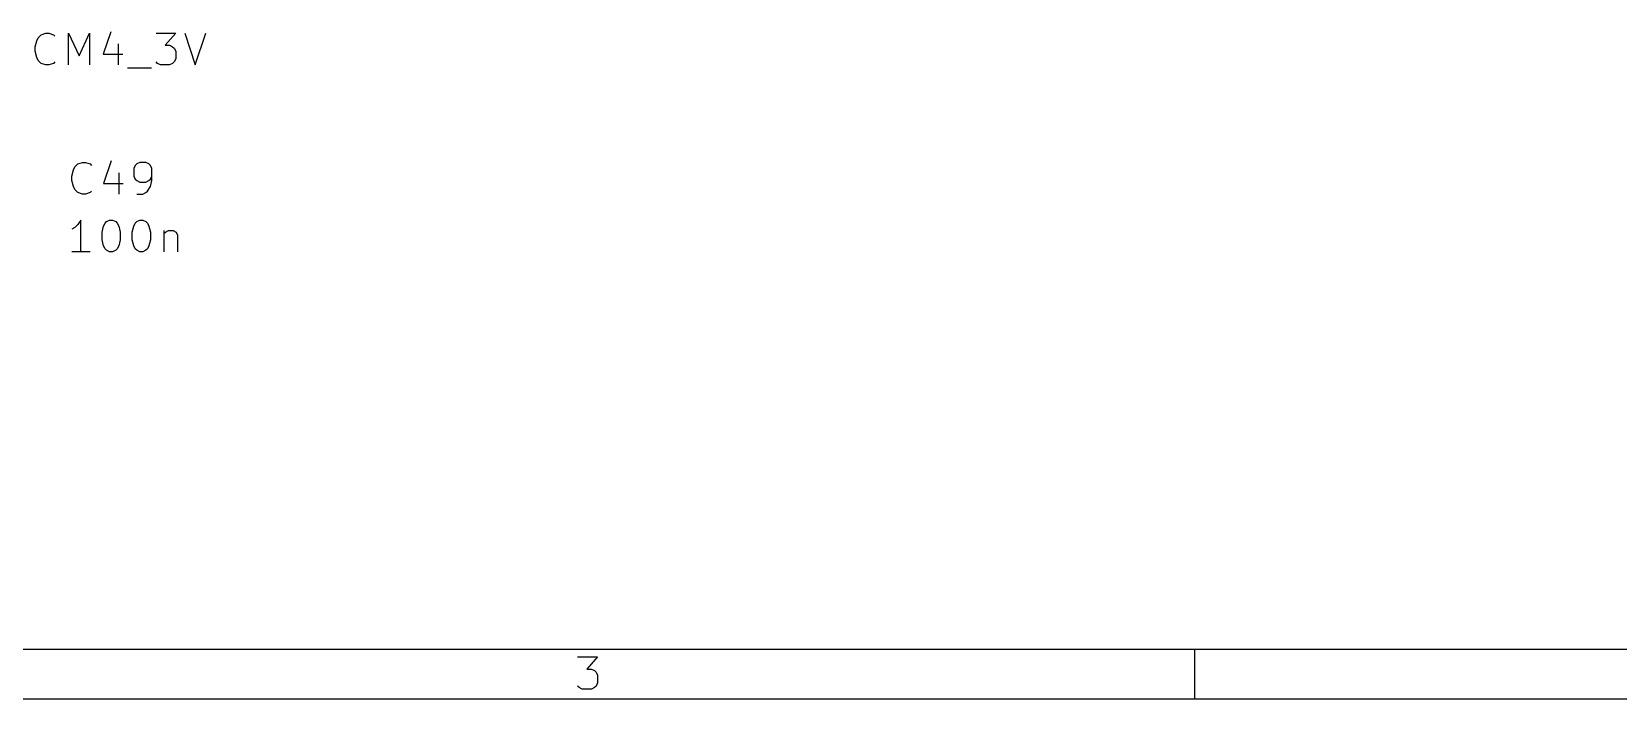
# Model space of a CAD drawing. Header units: millimetres. Extents: x 10 to 287, y -200 to -10.
# Drawn here: x 113.4 to 177, y -200 to -173.2 of the extents above; entities that cross this region are included whole.
import ezdxf

# ---------------------------------------------------------------- set-up
doc = ezdxf.new("R2010")
doc.units = ezdxf.units.MM
for name, color, linetype in [('GREENSIXTYFIVE', 129, 'CONTINUOUS'), ('RED', 14, 'CONTINUOUS'), ('YELLOWTHREE', 44, 'CONTINUOUS')]:
    doc.layers.add(name, color=color, linetype=linetype)

msp = doc.modelspace()

# ---------------------------------------------------------------- linework, layer by layer
at = {"layer": 'GREENSIXTYFIVE', "linetype": 'CONTINUOUS'}
for p, q in [((115.155, -178.6623), (115.276, -178.5413)), ((115.276, -178.5413), (115.4574, -178.4808)), ((115.4574, -178.4808), (115.5783, -178.4808)), ((115.5783, -178.4808), (115.7598, -178.5413)), ((115.7598, -178.5413), (115.8202, -178.6018)), ((116.6064, -178.4204), (116.3041, -179.3275)), ((117.6345, -178.5413), (117.574, -178.6018)), ((117.7555, -178.4808), (117.6345, -178.5413)), ((117.9974, -178.4808), (117.7555, -178.4808)), ((118.1183, -178.5413), (117.9974, -178.4808)), ((118.1788, -178.6018), (118.1183, -178.5413)), ((115.0341, -179.0251), (115.0945, -178.7832)), ((115.0341, -179.2065), (115.0341, -179.0251)), ((115.0945, -178.7832), (115.155, -178.6623)), ((116.9088, -178.9042), (116.9088, -179.7508)), ((117.574, -178.6018), (117.5136, -178.7227)), ((117.5136, -178.7227), (117.5136, -179.0251)), ((117.5136, -179.0251), (117.574, -179.1461)), ((117.574, -179.1461), (117.6345, -179.2065)), ((118.1183, -179.2065), (118.1788, -179.1461)), ((118.2393, -178.7227), (118.1788, -178.6018)), ((118.1788, -179.1461), (118.2393, -179.0251)), ((118.2393, -179.2065), (118.2393, -178.7227)), ((115.0945, -179.4484), (115.0341, -179.2065)), ((115.155, -179.5694), (115.0945, -179.4484)), ((115.276, -179.6904), (115.155, -179.5694)), ((115.4574, -179.7508), (115.276, -179.6904)), ((115.5783, -179.7508), (115.4574, -179.7508)), ((115.7598, -179.6904), (115.5783, -179.7508)), ((115.8202, -179.6299), (115.7598, -179.6904)), ((116.3041, -179.3275), (117.0902, -179.3275)), ((117.6345, -179.2065), (117.7555, -179.267)), ((117.6345, -179.7508), (117.8764, -179.7508)), ((117.7555, -179.267), (117.9974, -179.267)), ((117.8764, -179.7508), (117.9974, -179.6904)), ((117.9974, -179.267), (118.1183, -179.2065)), ((117.9974, -179.6904), (118.0578, -179.6299)), ((118.0578, -179.6299), (118.1788, -179.4484)), ((118.1788, -179.4484), (118.2393, -179.2065)), ((115.155, -181.0946), (115.0341, -181.1551)), ((115.276, -180.9737), (115.155, -181.0946)), ((115.3969, -180.7922), (115.276, -180.9737)), ((115.3969, -182.0622), (115.3969, -180.7922)), ((116.2436, -181.276), (116.304, -181.0341)), ((116.304, -181.0341), (116.3645, -180.9132)), ((116.3645, -180.9132), (116.425, -180.8527)), ((116.425, -180.8527), (116.5459, -180.7922)), ((116.5459, -180.7922), (116.6669, -180.7922)), ((116.6669, -180.7922), (116.7878, -180.8527)), ((116.7878, -180.8527), (116.8483, -180.9132)), ((116.8483, -180.9132), (116.9088, -181.0341)), ((116.9088, -181.0341), (116.9693, -181.276)), ((117.4531, -181.276), (117.5135, -181.0341)), ((117.5135, -181.0341), (117.574, -180.9132)), ((117.574, -180.9132), (117.6345, -180.8527)), ((117.6345, -180.8527), (117.7554, -180.7922)), ((117.7554, -180.7922), (117.8764, -180.7922)), ((117.8764, -180.7922), (117.9973, -180.8527)), ((117.9973, -180.8527), (118.0578, -180.9132)), ((118.0578, -180.9132), (118.1183, -181.0341)), ((118.1183, -181.0341), (118.1788, -181.276)), ((116.2436, -181.5784), (116.2436, -181.276)), ((116.304, -181.8203), (116.2436, -181.5784)), ((116.9693, -181.5784), (116.9088, -181.8203)), ((116.9693, -181.276), (116.9693, -181.5784)), ((117.4531, -181.5784), (117.4531, -181.276)), ((117.5135, -181.8203), (117.4531, -181.5784)), ((118.1788, -181.5784), (118.1183, -181.8203)), ((118.1788, -181.276), (118.1788, -181.5784)), ((118.723, -181.2156), (118.723, -182.0622)), ((118.723, -181.3365), (118.7835, -181.276)), ((118.7835, -181.276), (118.9045, -181.2156)), ((118.9045, -181.2156), (119.0859, -181.2156)), ((119.0859, -181.2156), (119.2068, -181.276)), ((119.2068, -181.276), (119.2673, -181.397)), ((119.2673, -181.397), (119.2673, -182.0622)), ((115.7598, -182.0622), (115.0341, -182.0622)), ((116.3645, -181.9413), (116.304, -181.8203)), ((116.425, -182.0018), (116.3645, -181.9413)), ((116.5459, -182.0622), (116.425, -182.0018)), ((116.6669, -182.0622), (116.5459, -182.0622)), ((116.7878, -182.0018), (116.6669, -182.0622)), ((116.8483, -181.9413), (116.7878, -182.0018)), ((116.9088, -181.8203), (116.8483, -181.9413)), ((117.574, -181.9413), (117.5135, -181.8203)), ((117.6345, -182.0018), (117.574, -181.9413)), ((117.7554, -182.0622), (117.6345, -182.0018)), ((117.8764, -182.0622), (117.7554, -182.0622)), ((117.9973, -182.0018), (117.8764, -182.0622)), ((118.0578, -181.9413), (117.9973, -182.0018)), ((118.1183, -181.8203), (118.0578, -181.9413))]:
    msp.add_line(p, q, dxfattribs=at)
at = {"layer": 'RED', "linetype": 'CONTINUOUS'}
for p, q in [((285.0022, -198.0072), (12, -198.0072)), ((160, -198.0072), (160, -200.0072)), ((135.2843, -198.3009), (136.089, -198.3009)), ((136.089, -198.3009), (135.6557, -198.7961)), ((135.6557, -198.7961), (135.8414, -198.7961)), ((135.8414, -198.7961), (135.9652, -198.858)), ((135.9652, -198.858), (136.0271, -198.9199)), ((135.3462, -199.539), (135.2843, -199.477)), ((136.0271, -199.477), (135.9652, -199.539)), ((136.0271, -198.9199), (136.089, -199.0437)), ((136.089, -199.3532), (136.0271, -199.477)), ((136.089, -199.0437), (136.089, -199.3532)), ((287.0022, -200.0072), (10, -200.0072)), ((135.47, -199.6009), (135.3462, -199.539)), ((135.8414, -199.6009), (135.47, -199.6009)), ((135.9652, -199.539), (135.8414, -199.6009))]:
    msp.add_line(p, q, dxfattribs=at)
at = {"layer": 'YELLOWTHREE', "linetype": 'CONTINUOUS'}
for p, q in [((113.6272, -173.6016), (113.6877, -173.4807)), ((113.6877, -173.4807), (113.8087, -173.3597)), ((113.8087, -173.3597), (113.9901, -173.2992)), ((113.9901, -173.2992), (114.111, -173.2992)), ((114.111, -173.2992), (114.2925, -173.3597)), ((114.2925, -173.3597), (114.3529, -173.4202)), ((114.8972, -174.5692), (114.8972, -173.2992)), ((114.8972, -173.2992), (115.3206, -174.2064)), ((115.3206, -174.2064), (115.7439, -173.2992)), ((115.7439, -173.2992), (115.7439, -174.5692)), ((116.5905, -173.2388), (116.2882, -174.1459)), ((118.4048, -173.2992), (119.191, -173.2992)), ((119.191, -173.2992), (118.7676, -173.783)), ((119.5538, -173.2992), (119.9771, -174.5692)), ((119.9771, -174.5692), (120.4005, -173.2992)), ((113.5668, -173.8435), (113.6272, -173.6016)), ((113.5668, -174.0249), (113.5668, -173.8435)), ((113.6272, -174.2668), (113.5668, -174.0249)), ((116.8929, -173.7226), (116.8929, -174.5692)), ((118.7676, -173.783), (118.9491, -173.783)), ((118.9491, -173.783), (119.07, -173.8435)), ((119.07, -173.8435), (119.1305, -173.904)), ((119.1305, -173.904), (119.191, -174.0249)), ((119.191, -174.0249), (119.191, -174.3273)), ((113.6877, -174.3878), (113.6272, -174.2668)), ((113.8087, -174.5088), (113.6877, -174.3878)), ((113.9901, -174.5692), (113.8087, -174.5088)), ((114.111, -174.5692), (113.9901, -174.5692)), ((114.2925, -174.5088), (114.111, -174.5692)), ((114.3529, -174.4483), (114.2925, -174.5088)), ((116.2882, -174.1459), (117.0743, -174.1459)), ((117.2558, -174.6902), (118.2234, -174.6902)), ((118.4653, -174.5088), (118.4048, -174.4483)), ((118.5862, -174.5692), (118.4653, -174.5088)), ((118.9491, -174.5692), (118.5862, -174.5692)), ((119.07, -174.5088), (118.9491, -174.5692)), ((119.1305, -174.4483), (119.07, -174.5088)), ((119.191, -174.3273), (119.1305, -174.4483))]:
    msp.add_line(p, q, dxfattribs=at)

doc.saveas('drawing.dxf')
